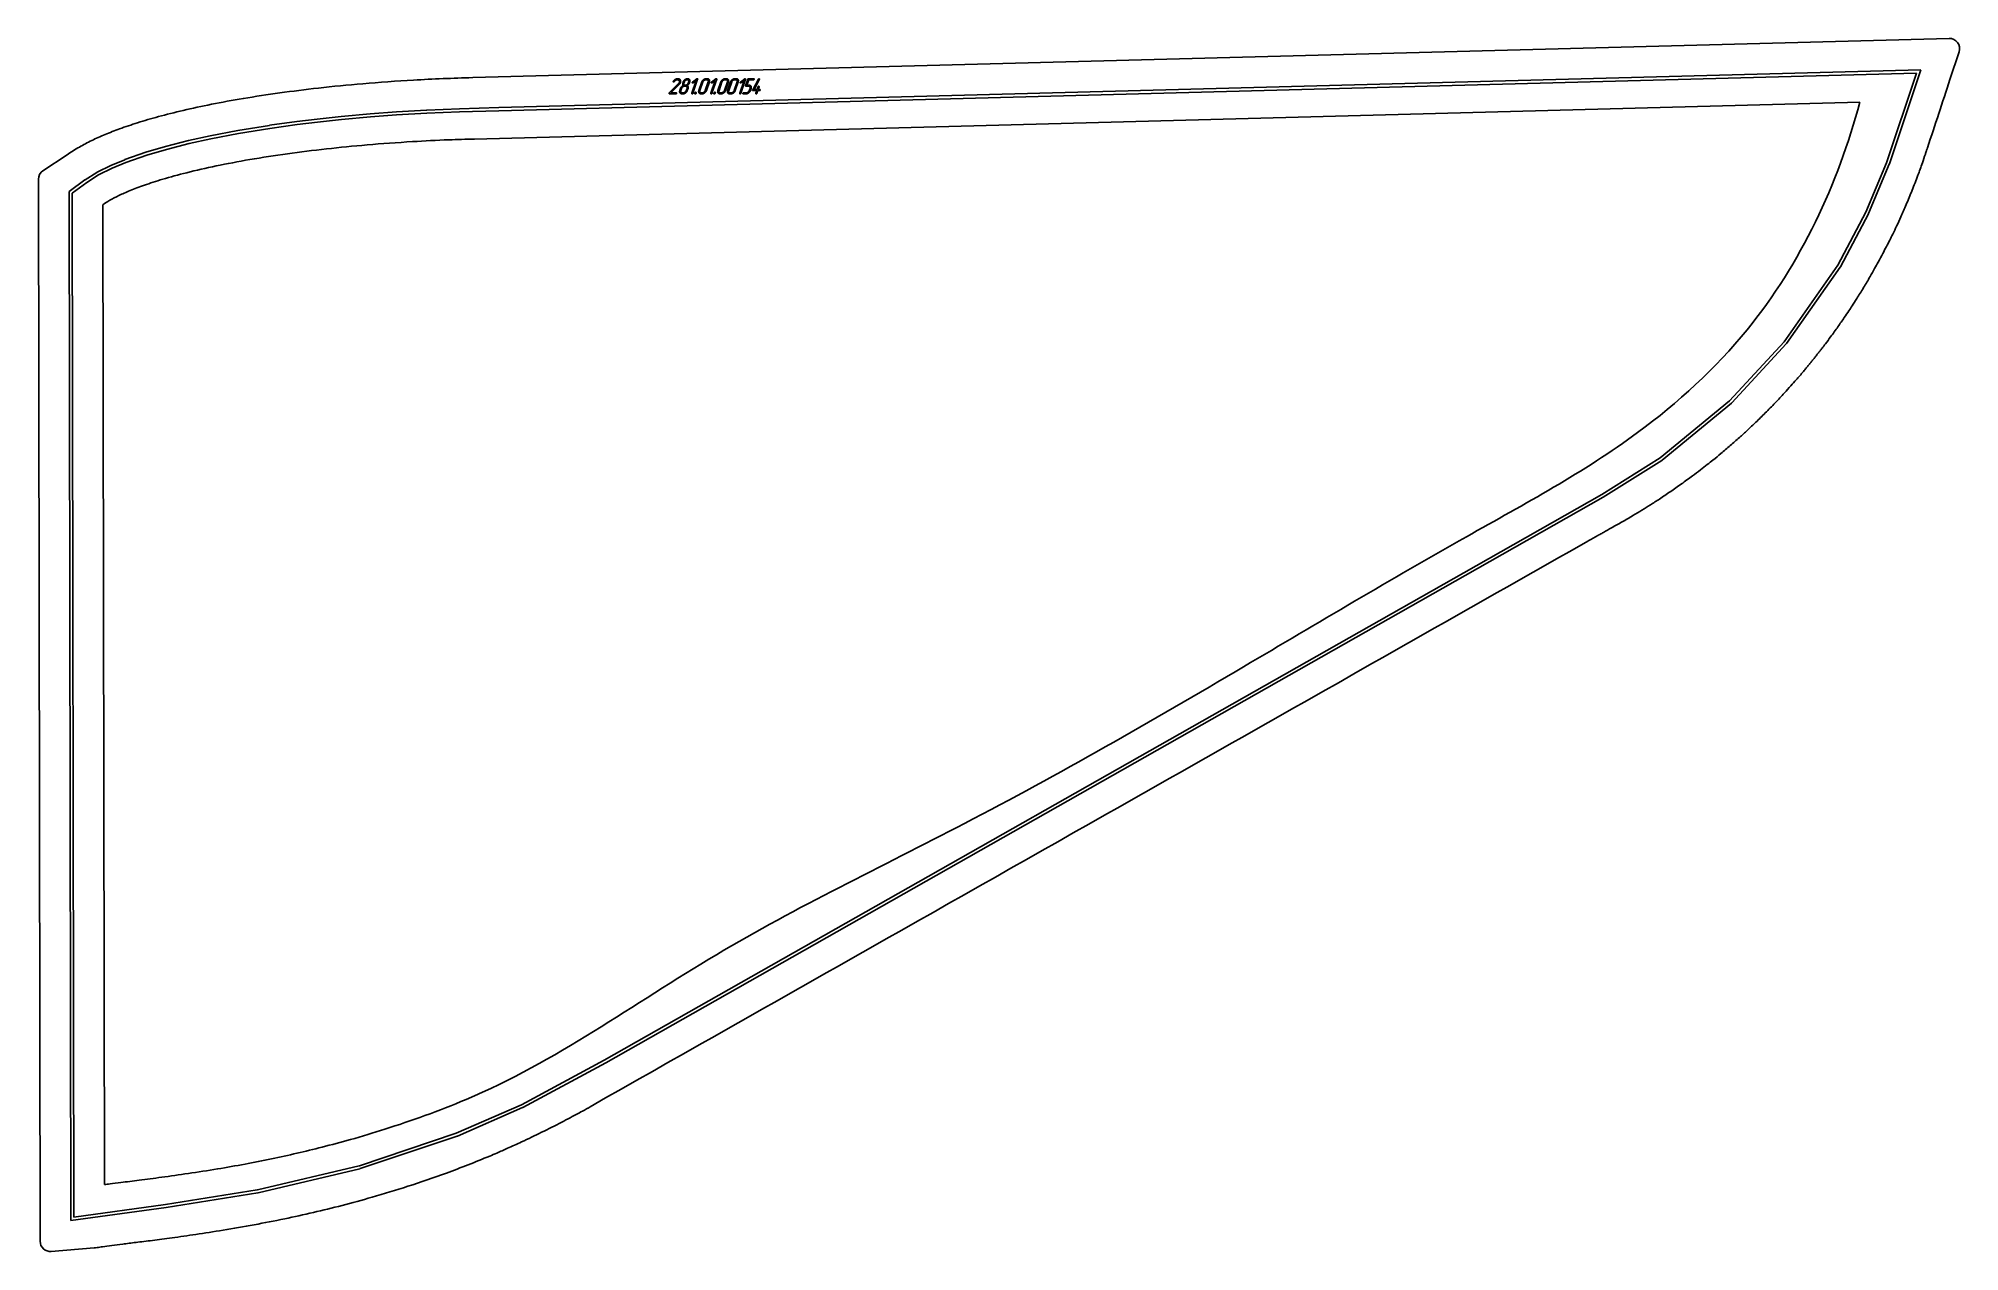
# Model space of a CAD drawing. Header units: millimetres. Extents: x 126 to 2005, y 148 to 1334.
import ezdxf

# ---------------------------------------------------------------- set-up
doc = ezdxf.new("R2010")
doc.units = ezdxf.units.MM
doc.linetypes.add('K5LT_BASIC', pattern=[0])
doc.layers.add('Engraving', color=7, linetype='Continuous')

msp = doc.modelspace()

# ---------------------------------------------------------------- linework, layer by layer
at = {"color": 150, "linetype": 'K5LT_BASIC', "lineweight": 25, "true_color": 0x0080ff}
for p, q in [((551, 1295.7), (1994.3, 1334.1)), ((2004.1, 1320.9), (1995.2, 1293.9)), ((476.4, 1262.2), (476.4, 1262.2)), ((552.6, 1235.7), (1907, 1271.7)), ((321.4, 1244), (321.5, 1244)), ((250.7, 1228.3), (250.8, 1228.4)), ((130.9, 1204.7), (154.4, 1220.2)), ((212, 1212.7), (212, 1212.7)), ((232.4, 1219.8), (232.4, 1219.8)), ((1936, 1211.4), (1935.9, 1211.1)), ((128.1, 157.8), (126.4, 1196.4)), ((171.8, 1195.7), (172, 1195.9)), ((190.9, 213.4), (189.4, 1171.5)), ((1654.7, 888), (1654.7, 888)), ((1656.3, 885.4), (1656.1, 885.4)), ((340.5, 208.2), (340.4, 208.2)), ((250.8, 193.8), (250.8, 193.8)), ((251.3, 190.8), (251.2, 190.8)), ((341.1, 205.3), (340.9, 205.3)), ((180.9, 151.4), (138.9, 147.9))]:
    msp.add_line(p, q, dxfattribs=at)
for centre, start, end in [((1994.6, 1324.1), 341.7758, 91.5216), ((136.4, 1196.4), 123.3457, 180.09), ((138.1, 157.9), 180.09, 274.7688)]:
    msp.add_arc(centre, 10, start, end, dxfattribs=at)
for points, knots in [([(154.4, 1220.2), (158.2, 1222.9), (165.8, 1227.7), (178.3, 1234.3), (191.4, 1240.2), (206.3, 1245.9), (223.5, 1251.8), (244.2, 1257.8), (268.2, 1263.9), (295.8, 1269.8), (327.3, 1275.6), (362.2, 1280.9), (401.2, 1285.8), (444.8, 1290.1), (495.4, 1293.7), (531.6, 1295.2), (551, 1295.7)], [0, 0, 0, 0, 0.057729, 0.109602, 0.160752, 0.210984, 0.268977, 0.330201, 0.397102, 0.467847, 0.54208, 0.621909, 0.701929, 0.790287, 0.888171, 1, 1, 1, 1]), ([(1995.2, 1293.9), (1987.9, 1271.7), (1980.5, 1249.1), (1973, 1226.5), (1972.8, 1226), (1972.7, 1225.7), (1972.5, 1225.1), (1972, 1223.5), (1970.7, 1219.4), (1967.7, 1210.9), (1963.7, 1199.3), (1958.2, 1185.7), (1952.9, 1172.3), (1947.4, 1160.2), (1943.4, 1151.3), (1939.6, 1143.4), (1936, 1136.2), (1933.1, 1130.6), (1929.3, 1123.2), (1925.4, 1116), (1921.2, 1108.4), (1916.7, 1100.4), (1910.7, 1090.2), (1904.9, 1081.1), (1899.8, 1072.9), (1896.2, 1067.4), (1890.9, 1059.7), (1886.1, 1052.7), (1878.7, 1042.4), (1874.3, 1036.6), (1870.4, 1031.5), (1868.3, 1028.8), (1865.9, 1025.7), (1864, 1023.3), (1861.9, 1020.7), (1860.1, 1018.4), (1858.3, 1016.2), (1856.5, 1014), (1854.3, 1011.3), (1851.9, 1008.5), (1848.1, 1003.8), (1844.7, 1000), (1838.9, 993.5), (1832.9, 986.9), (1824.2, 977.4), (1814.9, 968.1), (1805.9, 959.1), (1797.2, 951), (1789.1, 943.6), (1780.4, 935.9), (1771.7, 928.6), (1764.4, 922.5), (1757.6, 917.1), (1751, 911.9), (1742.7, 905.6), (1732.7, 898.4), (1722, 890.9), (1711.7, 884), (1702.6, 878.1), (1694.1, 872.8), (1684.4, 866.9), (1674.7, 861.4), (1665.2, 856), (1657.9, 851.9), (1653.6, 849.4), (1651.5, 848.3), (1647.6, 846.1), (1319.1, 659.8), (990.2, 473.3), (664.3, 288.6), (663.5, 288.1), (663.3, 288), (663, 287.8), (662.8, 287.7), (662.5, 287.5), (661.8, 287.1), (658, 285), (651.3, 281.4), (636.9, 273.7), (618.6, 264.5), (600.7, 255.9), (586.1, 249.3), (575.8, 244.7), (570, 242.2), (567.6, 241.2)], [0, 0, 0, 0, 3.44118, 3.487509, 3.503335, 3.518833, 3.533338, 3.593349, 3.767872, 4.173473, 4.774067, 5.511655, 6.223593, 6.82594, 7.314401, 7.715821, 8.006447, 8.350272, 8.70008, 9.139286, 9.481989, 9.916413, 10.498289, 11.081614, 11.468368, 11.750067, 12.105338, 12.648059, 13.174728, 13.59488, 13.836194, 13.998963, 14.147201, 14.31948, 14.477235, 14.603677, 14.734177, 14.858707, 15.0107, 15.218935, 15.451989, 15.716322, 16.05863, 16.525999, 17.140761, 17.784696, 18.37834, 18.907424, 19.408676, 19.964468, 20.518669, 20.99777, 21.330895, 21.716767, 22.185022, 22.808445, 23.419711, 24.009577, 24.510509, 24.968073, 25.43399, 26.026101, 26.597722, 27.040118, 27.249825, 27.335244, 27.380594, 27.907457, 82.810565, 82.922616, 82.935843, 82.949559, 82.963484, 82.977392, 82.991582, 83.012756, 83.101109, 83.438358, 84.309048, 85.347688, 86.372236, 87.091544, 87.634132, 88, 88, 88, 88]), ([(1907, 1271.7), (1885.8, 1191.6), (1828.1, 1068.1), (1680.5, 933.1), (1505, 839), (1287.7, 708.8), (1045.1, 568.8), (782.4, 444.6), (631.7, 333.4), (544.5, 296.6)], [0, 0, 0, 0, 1.019051, 1.618449, 2.418429, 3.447824, 4.725587, 5.845004, 7, 7, 7, 7]), ([(189.4, 1171.5), (191.3, 1172.8), (195.7, 1175.7), (204.7, 1180.4), (216, 1185.4), (230.2, 1190.8), (248.4, 1196.7), (271.6, 1203), (300.1, 1209.5), (333, 1215.8), (369.2, 1221.4), (407.6, 1226.2), (448.6, 1230.2), (488.8, 1233.1), (524, 1234.9), (544.3, 1235.5), (552.6, 1235.7)], [0, 0, 0, 0, 0.056372, 0.112066, 0.167199, 0.225847, 0.291483, 0.366938, 0.448647, 0.533284, 0.620325, 0.704416, 0.788524, 0.879264, 0.950569, 1, 1, 1, 1]), ([(544.5, 296.6), (531.2, 291), (504.8, 280.7), (466.9, 267.8), (433.3, 257.7), (404.5, 250.1), (378.8, 243.8), (353.5, 238.3), (327.5, 233.2), (300.1, 228.3), (272.6, 224.1), (247.1, 220.5), (225.2, 217.7), (208.7, 215.6), (197.8, 214.2), (192.7, 213.6), (190.9, 213.4)], [0, 0, 0, 0, 0.096468, 0.189322, 0.26948, 0.336943, 0.397687, 0.460341, 0.528814, 0.602799, 0.687451, 0.772055, 0.851142, 0.924194, 0.972674, 1, 1, 1, 1]), ([(567.6, 241.2), (553.6, 235.4), (526.9, 224.9), (488.4, 211.7), (454.3, 201.3), (423.4, 192.9), (394.8, 185.9), (366.1, 179.6), (336.3, 173.8), (307.2, 168.7), (280.4, 164.6), (257.4, 161.3), (238, 158.8), (222, 156.8), (208.9, 155.2), (198, 153.8), (189.8, 152.7), (184.3, 151.9), (181.8, 151.5), (180.9, 151.4)], [0, 0, 0, 0, 0.08581, 0.161765, 0.23268, 0.293103, 0.351841, 0.412899, 0.480025, 0.553375, 0.622127, 0.688187, 0.748045, 0.80349, 0.854077, 0.901328, 0.947935, 0.979867, 1, 1, 1, 1])]:
    msp.add_open_spline(points, degree=3, knots=knots, dxfattribs=at)
at = {"layer": 'Engraving', "color": 150, "linetype": 'K5LT_BASIC', "lineweight": 25, "true_color": 0x0080ff}
for p, q in [((576.4, 1266.4), (1966.7, 1303.3)), ((576.4, 1263.4), (1962.5, 1300.2)), ((1962.5, 1300.2), (1933.1, 1212.3)), ((1966.7, 1303.3), (1936, 1211.4)), ((743.2, 1280.7), (752, 1289.5)), ((749.7, 1279.9), (743.3, 1279.9)), ((752.7, 1288.9), (744.7, 1280.9)), ((744.7, 1280.9), (750, 1280.9)), ((747.1, 1292), (747.2, 1292.2)), ((752, 1289.5), (752.3, 1289.9)), ((752.3, 1289.9), (752.6, 1290.3)), ((753.4, 1283), (754.1, 1285.2)), ((754.5, 1283), (755.2, 1285.2)), ((756.6, 1279.9), (755.5, 1279.9)), ((756.9, 1280.9), (755.9, 1280.9)), ((756.5, 1290.4), (756.8, 1291.5)), ((757.5, 1290.4), (757.9, 1291.5)), ((758, 1287.3), (759.1, 1287.3)), ((759.8, 1294.5), (760.4, 1294.6)), ((760.5, 1285.2), (759.8, 1283)), ((760.4, 1294.6), (760.7, 1294.7)), ((760.7, 1294.7), (761.1, 1294.7)), ((761.5, 1285.2), (760.8, 1283)), ((762.1, 1291.5), (761.7, 1290.4)), ((763.2, 1291.5), (762.8, 1290.4)), ((763.3, 1291.8), (763.2, 1291.5)), ((763.4, 1292.8), (763.3, 1292.2)), ((763.3, 1292.2), (763.3, 1291.8)), ((765.2, 1280.4), (769.5, 1292.9)), ((765.9, 1291.4), (770.2, 1294.5)), ((770.9, 1294.2), (766.3, 1280.4)), ((769.5, 1292.9), (766.4, 1290.6)), ((772.1, 1283), (774.9, 1291.5)), ((773.1, 1283), (776, 1291.5)), ((775.2, 1279.9), (774.2, 1279.9)), ((775.6, 1280.9), (774.5, 1280.9)), ((781.3, 1291.5), (778.4, 1283)), ((778.8, 1293.6), (779.9, 1293.6)), ((779.2, 1294.7), (780.3, 1294.7)), ((782.4, 1291.5), (779.5, 1283)), ((783.9, 1280.4), (788.1, 1292.9)), ((784.6, 1291.4), (788.8, 1294.5)), ((789.6, 1294.2), (784.9, 1280.4)), ((788.1, 1292.9), (785.1, 1290.6)), ((790.7, 1283), (793.6, 1291.5)), ((791.8, 1283), (794.7, 1291.5)), ((793.9, 1279.9), (792.8, 1279.9)), ((794.2, 1280.9), (793.2, 1280.9)), ((800, 1291.5), (797.1, 1283)), ((797.5, 1293.6), (798.5, 1293.6)), ((797.8, 1294.7), (798.9, 1294.7)), ((801, 1291.5), (798.1, 1283)), ((800.2, 1283), (803.1, 1291.5)), ((801.3, 1283), (804.2, 1291.5)), ((803.4, 1279.9), (802.3, 1279.9)), ((803.8, 1280.9), (802.7, 1280.9)), ((809.5, 1291.5), (806.6, 1283)), ((807, 1293.6), (808.1, 1293.6)), ((807.4, 1294.7), (808.4, 1294.7)), ((810.5, 1291.5), (807.7, 1283)), ((812, 1280.4), (816.3, 1292.9)), ((812.8, 1291.4), (817, 1294.5)), ((817.8, 1294.2), (813.1, 1280.4)), ((816.3, 1292.9), (813.2, 1290.6)), ((818.2, 1279.9), (815.6, 1279.9)), ((815.9, 1280.9), (818.6, 1280.9)), ((817.7, 1287.8), (819.9, 1294.2)), ((820.7, 1287.3), (818.1, 1287.3)), ((820.8, 1293.6), (819, 1288.3)), ((819, 1288.3), (821.1, 1288.3)), ((820.6, 1294.7), (825.9, 1294.7)), ((825.5, 1293.6), (820.8, 1293.6)), ((821.4, 1283), (822.1, 1285.2)), ((823.2, 1285.2), (822.5, 1283)), ((824.6, 1283.5), (824.7, 1283.7)), ((824.7, 1283.7), (830.4, 1294.3)), ((828.7, 1283), (825, 1283)), ((831.4, 1294.1), (826, 1284.1)), ((826, 1284.1), (829, 1284.1)), ((827.8, 1280.4), (828.7, 1283)), ((829.7, 1283), (828.8, 1280.4)), ((829, 1284.1), (829.9, 1286.8)), ((831.3, 1283), (829.7, 1283)), ((831, 1286.8), (830.1, 1284.1)), ((830.1, 1284.1), (831.7, 1284.1)), ((830.7, 1294.6), (831, 1294.7)), ((831.4, 1294.2), (831.4, 1294.1)), ((422.5, 1257.7), (450.8, 1260.3)), ((450.8, 1260.3), (476.4, 1262.2)), ((450.8, 1260.3), (450.8, 1260.3)), ((451.1, 1257.3), (476.6, 1259.2)), ((476.4, 1262.2), (505.9, 1264)), ((476.6, 1259.2), (506.1, 1261)), ((476.6, 1259.2), (476.6, 1259.2)), ((505.9, 1264), (506, 1264)), ((506, 1264), (538.1, 1265.3)), ((506.1, 1261), (538.2, 1262.3)), ((506.1, 1261), (506.1, 1261)), ((538.1, 1265.3), (538.2, 1265.3)), ((538.2, 1265.3), (576.4, 1266.4)), ((538.2, 1262.3), (576.4, 1263.4)), ((538.2, 1262.3), (538.2, 1262.3)), ((576.4, 1266.4), (576.4, 1266.4)), ((576.4, 1263.4), (576.4, 1263.4)), ((294.4, 1238.8), (321.4, 1244)), ((295, 1235.8), (321.9, 1241)), ((321.5, 1244), (352.3, 1249)), ((321.9, 1241), (352.8, 1246.1)), ((321.9, 1241), (321.9, 1241)), ((352.3, 1249), (352.4, 1249.1)), ((352.4, 1249.1), (379, 1252.8)), ((352.8, 1246.1), (379.4, 1249.8)), ((352.8, 1246.1), (352.8, 1246.1)), ((379, 1252.8), (379.1, 1252.8)), ((379.1, 1252.8), (398.9, 1255.2)), ((379.4, 1249.8), (399.3, 1252.2)), ((379.4, 1249.8), (379.4, 1249.8)), ((398.9, 1255.2), (399, 1255.2)), ((399, 1255.2), (422.4, 1257.7)), ((399.3, 1252.2), (422.8, 1254.7)), ((399.3, 1252.2), (399.3, 1252.2)), ((422.4, 1257.7), (422.5, 1257.7)), ((422.8, 1254.7), (451.1, 1257.3)), ((422.8, 1254.7), (422.8, 1254.7)), ((451.1, 1257.3), (451.1, 1257.3)), ((211, 1215.6), (231.4, 1222.7)), ((231.4, 1222.7), (231.6, 1222.7)), ((231.6, 1222.7), (250.7, 1228.3)), ((232.4, 1219.8), (251.6, 1225.5)), ((250.8, 1228.4), (273.1, 1234.1)), ((251.6, 1225.5), (273.9, 1231.2)), ((251.6, 1225.5), (251.6, 1225.5)), ((273.1, 1234.1), (273.2, 1234.1)), ((273.2, 1234.1), (294.3, 1238.8)), ((273.9, 1231.2), (295, 1235.8)), ((273.9, 1231.2), (273.9, 1231.2)), ((294.3, 1238.8), (294.4, 1238.8)), ((295, 1235.8), (295, 1235.8)), ((172, 1195.9), (183.6, 1203.1)), ((183.6, 1203.1), (183.9, 1203.3)), ((183.9, 1203.3), (197.1, 1209.8)), ((185.2, 1200.6), (198.5, 1207.1)), ((197.1, 1209.8), (197.3, 1209.9)), ((197.3, 1209.9), (210.9, 1215.5)), ((198.5, 1207.2), (212, 1212.7)), ((198.5, 1207.1), (198.5, 1207.2)), ((210.9, 1215.5), (211, 1215.6)), ((212, 1212.7), (232.4, 1219.8)), ((1933.1, 1212.3), (1912.9, 1164.2)), ((1935.9, 1211.1), (1915.7, 1163)), ((1933.1, 1212.3), (1933.1, 1212.3)), ((156.5, 1184.5), (171.8, 1195.7)), ((158, 178.2), (156.5, 1184.5)), ((159.5, 1182.9), (173.6, 1193.3)), ((173.6, 1193.3), (185.2, 1200.6)), ((173.6, 1193.3), (173.6, 1193.3)), ((185.2, 1200.6), (185.2, 1200.6)), ((161, 181.6), (159.5, 1182.9)), ((1912.9, 1164.1), (1885.5, 1112.2)), ((1915.6, 1162.7), (1888.1, 1110.8)), ((1912.9, 1164.2), (1912.9, 1164.1)), ((1915.7, 1163), (1915.6, 1162.7)), ((1885.5, 1112.2), (1833, 1037.5)), ((1887.9, 1110.4), (1835.5, 1035.7)), ((1885.5, 1112.2), (1885.5, 1112.2)), ((1888.1, 1110.8), (1887.9, 1110.4)), ((1833, 1037.4), (1779.7, 979.7)), ((1835.2, 1035.4), (1781.9, 977.6)), ((1833, 1037.5), (1833, 1037.4)), ((1835.5, 1035.7), (1835.2, 1035.4)), ((1779.6, 979.6), (1711.8, 924.1)), ((1781.5, 977.3), (1713.7, 921.7)), ((1779.7, 979.7), (1779.6, 979.6)), ((1781.9, 977.6), (1781.5, 977.3)), ((1711.8, 924), (1654.7, 888)), ((1713.4, 921.5), (1656.3, 885.4)), ((1711.8, 924.1), (1711.8, 924)), ((1713.7, 921.7), (1713.4, 921.5)), ((1654.7, 888), (1519.9, 811.6)), ((1656.1, 885.4), (1521.3, 809)), ((1519.9, 811.6), (679.6, 335.1)), ((1521.3, 809), (681, 332.5)), ((1519.9, 811.6), (1519.9, 811.6)), ((1521.3, 809), (1521.3, 809)), ((679.6, 335.1), (598.6, 291.5)), ((681, 332.5), (600.1, 288.9)), ((679.6, 335.1), (679.6, 335.1)), ((681, 332.5), (681, 332.5)), ((598.6, 291.5), (534.9, 263.6)), ((599.8, 288.8), (536.1, 260.8)), ((598.6, 291.5), (598.6, 291.5)), ((600.1, 288.9), (599.8, 288.8)), ((534.9, 263.5), (440.2, 231.8)), ((534.9, 263.6), (534.9, 263.5)), ((535.8, 260.7), (441.1, 229)), ((536.1, 260.8), (535.8, 260.7)), ((440.1, 231.8), (340.5, 208.2)), ((440.8, 228.9), (341.1, 205.3)), ((440.2, 231.8), (440.1, 231.8)), ((441.1, 229), (440.8, 228.9)), ((340.4, 208.2), (250.8, 193.8)), ((251.2, 190.8), (158, 178.2)), ((250.8, 193.8), (161, 181.6)), ((340.9, 205.3), (251.3, 190.8))]:
    msp.add_line(p, q, dxfattribs=at)
for points in [[(743.2, 1280.7), (743.1, 1280.6), (743, 1280.4)], [(743, 1280.4), (742.9, 1280.2), (743, 1280)], [(743, 1280), (743.1, 1279.9), (743.3, 1279.9)], [(747.1, 1292), (747, 1291.8), (747.1, 1291.6)], [(747.1, 1291.6), (747.2, 1291.5), (747.5, 1291.5)], [(749.2, 1294.1), (748.1, 1293.5), (747.2, 1292.2)], [(747.5, 1291.5), (747.7, 1291.5), (747.8, 1291.6)], [(747.8, 1291.6), (747.9, 1291.6), (748.1, 1291.8)], [(748.1, 1291.8), (748.8, 1292.8), (749.6, 1293.2)], [(751.4, 1294.7), (750.3, 1294.7), (749.2, 1294.1)], [(749.6, 1293.2), (750.3, 1293.6), (751.1, 1293.6)], [(749.7, 1279.9), (749.9, 1279.9), (750.1, 1280)], [(750.3, 1280.7), (750.2, 1280.9), (750, 1280.9)], [(750.1, 1280), (750.3, 1280.2), (750.4, 1280.4)], [(750.4, 1280.4), (750.4, 1280.6), (750.3, 1280.7)], [(751.1, 1293.6), (751.6, 1293.6), (752, 1293.4)], [(753.7, 1293.7), (752.9, 1294.7), (751.4, 1294.7)], [(752, 1293.4), (752.5, 1293.2), (752.8, 1292.9)], [(753, 1291.1), (752.9, 1290.7), (752.6, 1290.3)], [(752.7, 1288.9), (753.3, 1289.5), (753.6, 1290)], [(752.8, 1292.9), (753.4, 1292.1), (753, 1291.1)], [(753.4, 1283), (753, 1281.7), (753.6, 1280.8)], [(753.6, 1290), (753.9, 1290.5), (754.1, 1291.1)], [(753.6, 1280.8), (754.3, 1279.9), (755.5, 1279.9)], [(754.1, 1291.1), (754.6, 1292.6), (753.7, 1293.7)], [(755.1, 1286.7), (754.4, 1286), (754.1, 1285.2)], [(754.5, 1283), (754.2, 1282.2), (754.6, 1281.5)], [(754.6, 1281.5), (755, 1280.9), (755.9, 1280.9)], [(756.8, 1288), (755.8, 1287.5), (755.1, 1286.7)], [(756.3, 1286.7), (755.5, 1286), (755.2, 1285.2)], [(756.5, 1290.4), (756.2, 1289.7), (756.3, 1289.1)], [(756.3, 1289.1), (756.4, 1288.4), (756.8, 1288)], [(758, 1287.3), (757.1, 1287.3), (756.3, 1286.7)], [(756.6, 1279.9), (757.9, 1279.9), (759.1, 1280.8)], [(758.5, 1293.8), (757.2, 1292.8), (756.8, 1291.5)], [(756.9, 1280.9), (757.8, 1280.9), (758.6, 1281.5)], [(757.5, 1290.4), (757.2, 1289.6), (757.6, 1288.9)], [(757.6, 1288.9), (758, 1288.3), (758.9, 1288.3)], [(759, 1293), (758.2, 1292.4), (757.9, 1291.5)], [(759.8, 1294.5), (759.1, 1294.2), (758.5, 1293.8)], [(758.6, 1281.5), (759.5, 1282.1), (759.8, 1283)], [(758.9, 1288.3), (759.8, 1288.3), (760.6, 1288.9)], [(760.7, 1293.6), (759.8, 1293.6), (759, 1293)], [(760.4, 1286.7), (760, 1287.3), (759.1, 1287.3)], [(759.1, 1280.8), (760.4, 1281.7), (760.8, 1283)], [(760.5, 1285.2), (760.8, 1286), (760.4, 1286.7)], [(760.6, 1288.9), (761.4, 1289.5), (761.7, 1290.4)], [(762, 1293), (761.6, 1293.6), (760.7, 1293.6)], [(760.8, 1288), (761.6, 1288.5), (762, 1289.1)], [(761.6, 1286.8), (761.4, 1287.6), (760.8, 1288)], [(763, 1293.8), (762.4, 1294.7), (761.1, 1294.7)], [(761.5, 1285.2), (761.8, 1286), (761.6, 1286.8)], [(762.1, 1291.5), (762.4, 1292.4), (762, 1293)], [(762, 1289.1), (762.5, 1289.7), (762.8, 1290.4)], [(763.4, 1292.8), (763.3, 1293.3), (763, 1293.8)], [(765.2, 1280.4), (765.1, 1280.1), (765.2, 1280)], [(765.2, 1280), (765.5, 1279.9), (765.6, 1279.9)], [(765.9, 1291.4), (765.7, 1291.1), (765.6, 1291)], [(765.6, 1291), (765.6, 1290.8), (765.7, 1290.6)], [(765.6, 1279.9), (765.8, 1279.9), (766, 1280)], [(765.7, 1290.6), (765.8, 1290.5), (766, 1290.5)], [(766, 1290.5), (766.2, 1290.5), (766.4, 1290.6)], [(766, 1280), (766.2, 1280.1), (766.3, 1280.4)], [(768.3, 1281.1), (768, 1280.8), (767.9, 1280.7)], [(767.9, 1280.7), (767.8, 1280.3), (768, 1280.1)], [(768, 1280.1), (768.1, 1279.9), (768.5, 1279.9)], [(769, 1281.4), (768.6, 1281.4), (768.3, 1281.1)], [(768.5, 1279.9), (768.8, 1279.9), (769.1, 1280.1)], [(769.5, 1281.2), (769.3, 1281.4), (769, 1281.4)], [(769.1, 1280.1), (769.4, 1280.4), (769.5, 1280.7)], [(769.5, 1280.7), (769.6, 1280.9), (769.5, 1281.2)], [(770.6, 1294.7), (770.4, 1294.7), (770.2, 1294.5)], [(770.9, 1294.5), (770.8, 1294.7), (770.6, 1294.7)], [(770.9, 1294.2), (771, 1294.4), (770.9, 1294.5)], [(772.1, 1283), (771.6, 1281.7), (772.3, 1280.8)], [(772.3, 1280.8), (772.9, 1279.9), (774.2, 1279.9)], [(773.1, 1283), (772.8, 1282.2), (773.3, 1281.5)], [(773.3, 1281.5), (773.7, 1280.9), (774.5, 1280.9)], [(776.6, 1293.7), (775.4, 1292.8), (774.9, 1291.5)], [(775.2, 1279.9), (776.5, 1279.9), (777.8, 1280.8)], [(775.6, 1280.9), (776.4, 1280.9), (777.3, 1281.5)], [(777.1, 1293), (776.3, 1292.4), (776, 1291.5)], [(779.2, 1294.7), (777.9, 1294.7), (776.6, 1293.7)], [(778.8, 1293.6), (778, 1293.6), (777.1, 1293)], [(777.3, 1281.5), (778.1, 1282.1), (778.4, 1283)], [(777.8, 1280.8), (779, 1281.7), (779.5, 1283)], [(781.2, 1293), (780.8, 1293.6), (779.9, 1293.6)], [(782.2, 1293.8), (781.6, 1294.7), (780.3, 1294.7)], [(781.3, 1291.5), (781.6, 1292.4), (781.2, 1293)], [(782.4, 1291.5), (782.8, 1292.8), (782.2, 1293.8)], [(783.9, 1280.4), (783.8, 1280.1), (783.9, 1280)], [(783.9, 1280), (784.1, 1279.9), (784.2, 1279.9)], [(784.2, 1279.9), (784.4, 1279.9), (784.6, 1280)], [(784.6, 1291.4), (784.3, 1291.1), (784.3, 1291)], [(784.3, 1291), (784.2, 1290.8), (784.3, 1290.6)], [(784.3, 1290.6), (784.4, 1290.5), (784.7, 1290.5)], [(784.6, 1280), (784.8, 1280.1), (784.9, 1280.4)], [(784.7, 1290.5), (784.9, 1290.5), (785.1, 1290.6)], [(786.6, 1280.7), (786.5, 1280.3), (786.6, 1280.1)], [(787, 1281.1), (786.7, 1280.8), (786.6, 1280.7)], [(786.6, 1280.1), (786.7, 1279.9), (787.1, 1279.9)], [(787.7, 1281.4), (787.3, 1281.4), (787, 1281.1)], [(787.1, 1279.9), (787.5, 1279.9), (787.8, 1280.1)], [(788.1, 1281.2), (787.9, 1281.4), (787.7, 1281.4)], [(787.8, 1280.1), (788.1, 1280.4), (788.2, 1280.7)], [(788.2, 1280.7), (788.3, 1280.9), (788.1, 1281.2)], [(789.2, 1294.7), (789, 1294.7), (788.8, 1294.5)], [(789.6, 1294.5), (789.4, 1294.7), (789.2, 1294.7)], [(789.6, 1294.2), (789.7, 1294.4), (789.6, 1294.5)], [(790.7, 1283), (790.3, 1281.7), (790.9, 1280.8)], [(790.9, 1280.8), (791.6, 1279.9), (792.8, 1279.9)], [(791.8, 1283), (791.5, 1282.2), (791.9, 1281.5)], [(791.9, 1281.5), (792.3, 1280.9), (793.2, 1280.9)], [(795.3, 1293.7), (794, 1292.8), (793.6, 1291.5)], [(793.9, 1279.9), (795.2, 1279.9), (796.4, 1280.8)], [(794.2, 1280.9), (795.1, 1280.9), (795.9, 1281.5)], [(795.8, 1293), (794.9, 1292.4), (794.7, 1291.5)], [(797.8, 1294.7), (796.5, 1294.7), (795.3, 1293.7)], [(797.5, 1293.6), (796.6, 1293.6), (795.8, 1293)], [(795.9, 1281.5), (796.8, 1282.1), (797.1, 1283)], [(796.4, 1280.8), (797.7, 1281.7), (798.1, 1283)], [(799.8, 1293), (799.4, 1293.6), (798.5, 1293.6)], [(800.8, 1293.8), (800.2, 1294.7), (798.9, 1294.7)], [(800, 1291.5), (800.3, 1292.4), (799.8, 1293)], [(800.2, 1283), (799.8, 1281.7), (800.4, 1280.8)], [(800.4, 1280.8), (801.1, 1279.9), (802.3, 1279.9)], [(801, 1291.5), (801.5, 1292.8), (800.8, 1293.8)], [(801.3, 1283), (801, 1282.2), (801.4, 1281.5)], [(801.4, 1281.5), (801.9, 1280.9), (802.7, 1280.9)], [(804.8, 1293.7), (803.5, 1292.8), (803.1, 1291.5)], [(803.4, 1279.9), (804.7, 1279.9), (806, 1280.8)], [(803.8, 1280.9), (804.6, 1280.9), (805.5, 1281.5)], [(805.3, 1293), (804.5, 1292.4), (804.2, 1291.5)], [(807.4, 1294.7), (806, 1294.7), (804.8, 1293.7)], [(807, 1293.6), (806.1, 1293.6), (805.3, 1293)], [(805.5, 1281.5), (806.3, 1282.1), (806.6, 1283)], [(806, 1280.8), (807.2, 1281.7), (807.7, 1283)], [(809.4, 1293), (809, 1293.6), (808.1, 1293.6)], [(810.4, 1293.8), (809.7, 1294.7), (808.4, 1294.7)], [(809.5, 1291.5), (809.8, 1292.4), (809.4, 1293)], [(810.5, 1291.5), (811, 1292.8), (810.4, 1293.8)], [(812, 1280.4), (811.9, 1280.1), (812.1, 1280)], [(812.1, 1280), (812.3, 1279.9), (812.4, 1279.9)], [(812.5, 1291), (812.4, 1290.8), (812.5, 1290.6)], [(812.4, 1279.9), (812.6, 1279.9), (812.8, 1280)], [(812.8, 1291.4), (812.5, 1291.1), (812.5, 1291)], [(812.5, 1290.6), (812.6, 1290.5), (812.8, 1290.5)], [(812.8, 1290.5), (813, 1290.5), (813.2, 1290.6)], [(812.8, 1280), (813, 1280.1), (813.1, 1280.4)], [(815.5, 1280.7), (815.3, 1280.5), (815.2, 1280.4)], [(815.2, 1280.4), (815.1, 1280.2), (815.2, 1280)], [(815.2, 1280), (815.3, 1279.9), (815.6, 1279.9)], [(815.9, 1280.9), (815.7, 1280.9), (815.5, 1280.7)], [(817.4, 1294.7), (817.2, 1294.7), (817, 1294.5)], [(817.7, 1294.5), (817.6, 1294.7), (817.4, 1294.7)], [(817.8, 1294.2), (817.9, 1294.4), (817.7, 1294.5)], [(817.7, 1287.8), (817.5, 1287.3), (818.1, 1287.3)], [(818.2, 1279.9), (819.5, 1279.9), (820.8, 1280.8)], [(820.3, 1281.5), (819.5, 1280.9), (818.6, 1280.9)], [(820.6, 1294.7), (820.1, 1294.7), (819.9, 1294.2)], [(821.4, 1283), (821.1, 1282.1), (820.3, 1281.5)], [(820.7, 1287.3), (821.6, 1287.3), (822, 1286.6)], [(820.8, 1280.8), (822, 1281.7), (822.5, 1283)], [(823, 1287.4), (822.4, 1288.3), (821.1, 1288.3)], [(822, 1286.6), (822.4, 1286), (822.1, 1285.2)], [(823.2, 1285.2), (823.6, 1286.5), (823, 1287.4)], [(824.6, 1283.5), (824.5, 1283.3), (824.6, 1283.2)], [(824.6, 1283.2), (824.7, 1283), (825, 1283)], [(825.5, 1293.6), (825.8, 1293.6), (826, 1293.8)], [(826.2, 1294.5), (826.1, 1294.7), (825.9, 1294.7)], [(826, 1293.8), (826.2, 1294), (826.2, 1294.2)], [(826.2, 1294.2), (826.3, 1294.3), (826.2, 1294.5)], [(827.8, 1280.4), (827.7, 1280.1), (827.8, 1280)], [(827.8, 1280), (828, 1279.9), (828.1, 1279.9)], [(828.1, 1279.9), (828.4, 1279.9), (828.6, 1280)], [(828.6, 1280), (828.8, 1280.1), (828.8, 1280.4)], [(830.2, 1287.1), (830, 1286.9), (829.9, 1286.8)], [(830.7, 1287.3), (830.4, 1287.3), (830.2, 1287.1)], [(830.7, 1294.6), (830.5, 1294.5), (830.4, 1294.3)], [(831, 1287.1), (830.8, 1287.3), (830.7, 1287.3)], [(831.4, 1294.5), (831.3, 1294.7), (831, 1294.7)], [(831, 1286.8), (831.1, 1287), (831, 1287.1)], [(831.3, 1283), (831.6, 1283), (831.8, 1283.2)], [(831.4, 1294.2), (831.5, 1294.4), (831.4, 1294.5)], [(832, 1283.9), (831.9, 1284.1), (831.7, 1284.1)], [(831.8, 1283.2), (832, 1283.4), (832.1, 1283.6)], [(832.1, 1283.6), (832.1, 1283.8), (832, 1283.9)]]:
    msp.add_open_spline(points, degree=2, dxfattribs=at)

doc.saveas('drawing.dxf')
